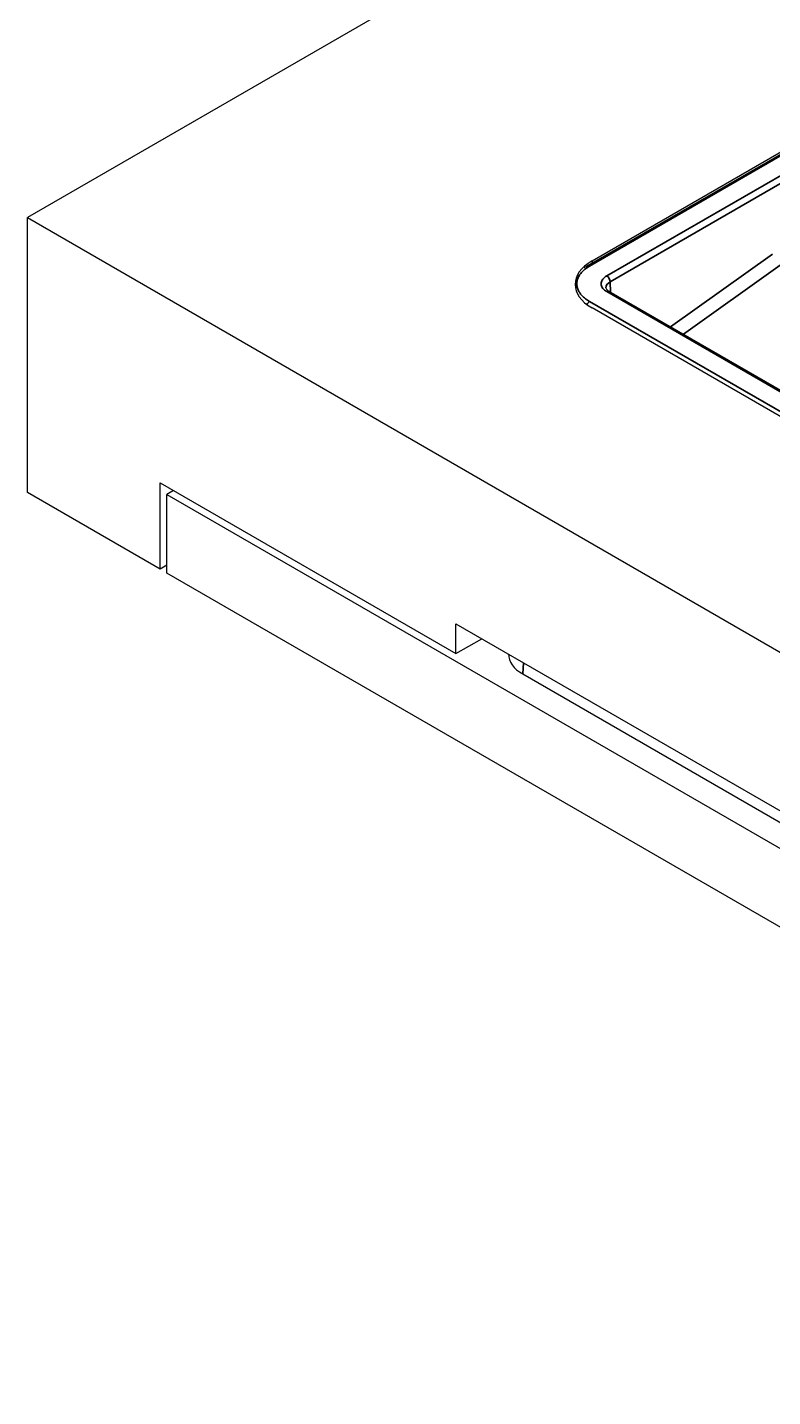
# Model space of a CAD drawing. Header units: millimetres. Extents: x 68 to 2000, y 100 to 2870.
# Drawn here: x 1182.9 to 1221.6, y 890.5 to 961.6 of the extents above; entities that cross this region are included whole.
import ezdxf

# ---------------------------------------------------------------- set-up
doc = ezdxf.new("R2010")
doc.units = ezdxf.units.MM
doc.header["$LTSCALE"] = 10
doc.layers.add('_Sichtbarkanten', color=7, linetype='Continuous', lineweight=25)
doc.layers.add('Sichtbar schmal (ISO)', color=7, linetype='Continuous', lineweight=35)

msp = doc.modelspace()

# ---------------------------------------------------------------- linework, layer by layer
at = {"layer": '_Sichtbarkanten'}
for p, q in [((1221.764, 974.182), (1182.873, 951.728)), ((1211.963, 949.219), (1229.647, 959.429)), ((1212.218, 949.483), (1229.295, 959.342)), ((1182.873, 937.439), (1182.873, 951.728)), ((1182.873, 951.728), (1501.071, 768.016)), ((1494.532, 785.413), (1213.109, 947.893)), ((1492.939, 784.959), (1212.218, 947.033)), ((1189.767, 937.95), (1205.147, 929.07)), ((1189.767, 933.459), (1189.767, 937.95)), ((1189.767, 933.459), (1182.873, 937.439)), ((1190.474, 937.542), (1190.121, 937.337)), ((1190.121, 937.337), (1322.71, 860.787)), ((1190.121, 933.255), (1190.121, 937.337)), ((1190.121, 933.663), (1189.767, 933.459)), ((1322.71, 856.705), (1190.121, 933.255)), ((1205.147, 929.07), (1205.147, 930.622)), ((1205.147, 930.622), (1227.774, 917.558)), ((1205.147, 929.07), (1206.49, 929.846)), ((1208.614, 928.011), (1225.94, 918.008))]:
    msp.add_line(p, q, dxfattribs=at)
for centre, major_axis, ratio, start_param, end_param in [((1214.339, 948.258), (-3, 0), 0.57735, 5.497787, 7.068583), ((1213.692, 948.085), (0.75, -0.008), 0.577021, 3.164843, 3.164876), ((1210.385, 929.031), (-2.503, 0), 0.576647, 6.275518, 7.067974)]:
    msp.add_ellipse(centre, major_axis=major_axis, ratio=ratio, start_param=start_param, end_param=end_param, dxfattribs=at)
msp.add_open_spline([(1211.812, 949.124), (1211.86, 949.157), (1211.91, 949.189), (1211.963, 949.219)], degree=3, dxfattribs=at)
msp.add_open_spline([(1212.941, 948.082), (1212.942, 948.065), (1212.947, 948.044), (1212.979, 947.996), (1212.996, 947.977), (1213.043, 947.936), (1213.073, 947.914), (1213.109, 947.893)], degree=3, knots=[0, 0, 0, 0, 0.0591393, 0.0591393, 0.091738, 0.091738, 0.126273, 0.126273, 0.126273, 0.126273], dxfattribs=at)
at = {"layer": 'Sichtbar schmal (ISO)'}
for p, q in [((1229.772, 959.417), (1212.088, 949.207)), ((1230.656, 958.9), (1212.984, 948.697)), ((1230.833, 958.597), (1213.161, 948.394)), ((1212.218, 949.367), (1212.218, 949.483)), ((1221.604, 949.829), (1216.301, 946.05)), ((1221.996, 949.251), (1216.966, 945.666)), ((1494.407, 785.401), (1212.984, 947.88)), ((1213.177, 947.854), (1213.161, 948.394)), ((1212.088, 947.37), (1493.523, 784.884)), ((1208.614, 928.011), (1208.65, 928.599))]:
    msp.add_line(p, q, dxfattribs=at)
for centre, major_axis, ratio, start_param, end_param in [((1212.088, 949.003), (-0.125, 0.217), 0.57735, 5.497787, 6.283194), ((1212.984, 948.493), (0.125, -0.217), 0.57735, 0.802851, 2.356194), ((1213.692, 948.085), (0.75, -0.008), 0.577021, 2.362153, 3.164843), ((1212.984, 947.676), (0.125, 0.217), 0.57735, 0, 0.785398), ((1212.088, 947.166), (0.125, 0.217), 0.57735, 0.785398, 1.691837)]:
    msp.add_ellipse(centre, major_axis=major_axis, ratio=ratio, start_param=start_param, end_param=end_param, dxfattribs=at)
for points, knots in [([(1212.088, 949.207), (1212.012, 949.163), (1211.943, 949.117), (1211.879, 949.068), (1211.815, 949.019), (1211.757, 948.966), (1211.705, 948.912), (1211.654, 948.859), (1211.61, 948.803), (1211.573, 948.746), (1211.536, 948.688), (1211.505, 948.63), (1211.482, 948.57), (1211.482, 948.568), (1211.481, 948.567), (1211.481, 948.565), (1211.459, 948.507), (1211.444, 948.448), (1211.436, 948.389), (1211.435, 948.386), (1211.435, 948.384), (1211.435, 948.381), (1211.427, 948.323), (1211.427, 948.264), (1211.434, 948.206), (1211.434, 948.202), (1211.434, 948.199), (1211.435, 948.196), (1211.442, 948.138), (1211.456, 948.081), (1211.476, 948.024), (1211.478, 948.02), (1211.479, 948.016), (1211.481, 948.012), (1211.502, 947.956), (1211.529, 947.901), (1211.562, 947.848), (1211.565, 947.843), (1211.568, 947.839), (1211.571, 947.834), (1211.606, 947.78), (1211.647, 947.728), (1211.694, 947.677), (1211.697, 947.673), (1211.701, 947.669), (1211.705, 947.665), (1211.754, 947.613), (1211.81, 947.564), (1211.87, 947.516), (1211.873, 947.514), (1211.876, 947.512), (1211.879, 947.509), (1211.943, 947.46), (1212.012, 947.414), (1212.088, 947.37)], [0, 0, 0, 0, 0.090909, 0.090909, 0.090909, 0.1818, 0.1818, 0.1818, 0.271567, 0.271567, 0.271567, 0.361266, 0.361266, 0.361266, 0.363636, 0.363636, 0.363636, 0.450981, 0.450981, 0.450981, 0.454545, 0.454545, 0.454545, 0.540704, 0.540704, 0.540704, 0.545455, 0.545455, 0.545455, 0.630477, 0.630477, 0.630477, 0.636364, 0.636364, 0.636364, 0.720049, 0.720049, 0.720049, 0.727273, 0.727273, 0.727273, 0.811386, 0.811386, 0.811386, 0.818182, 0.818182, 0.818182, 0.904883, 0.904883, 0.904883, 0.909091, 0.909091, 0.909091, 1, 1, 1, 1]), ([(1212.984, 948.697), (1212.943, 948.673), (1212.907, 948.648), (1212.873, 948.621), (1212.84, 948.593), (1212.81, 948.564), (1212.785, 948.533), (1212.76, 948.502), (1212.74, 948.47), (1212.725, 948.438), (1212.71, 948.405), (1212.7, 948.372), (1212.695, 948.338), (1212.69, 948.305), (1212.69, 948.271), (1212.695, 948.238), (1212.7, 948.205), (1212.71, 948.171), (1212.726, 948.138), (1212.741, 948.106), (1212.761, 948.074), (1212.786, 948.043), (1212.811, 948.012), (1212.841, 947.983), (1212.874, 947.956), (1212.907, 947.929), (1212.944, 947.904), (1212.984, 947.88)], [0, 0, 0, 0, 0.111111, 0.111111, 0.111111, 0.222222, 0.222222, 0.222222, 0.333333, 0.333333, 0.333333, 0.444444, 0.444444, 0.444444, 0.555556, 0.555556, 0.555556, 0.666667, 0.666667, 0.666667, 0.777778, 0.777778, 0.777778, 0.888889, 0.888889, 0.888889, 1, 1, 1, 1])]:
    msp.add_open_spline(points, degree=3, knots=knots, dxfattribs=at)

doc.saveas('drawing.dxf')
